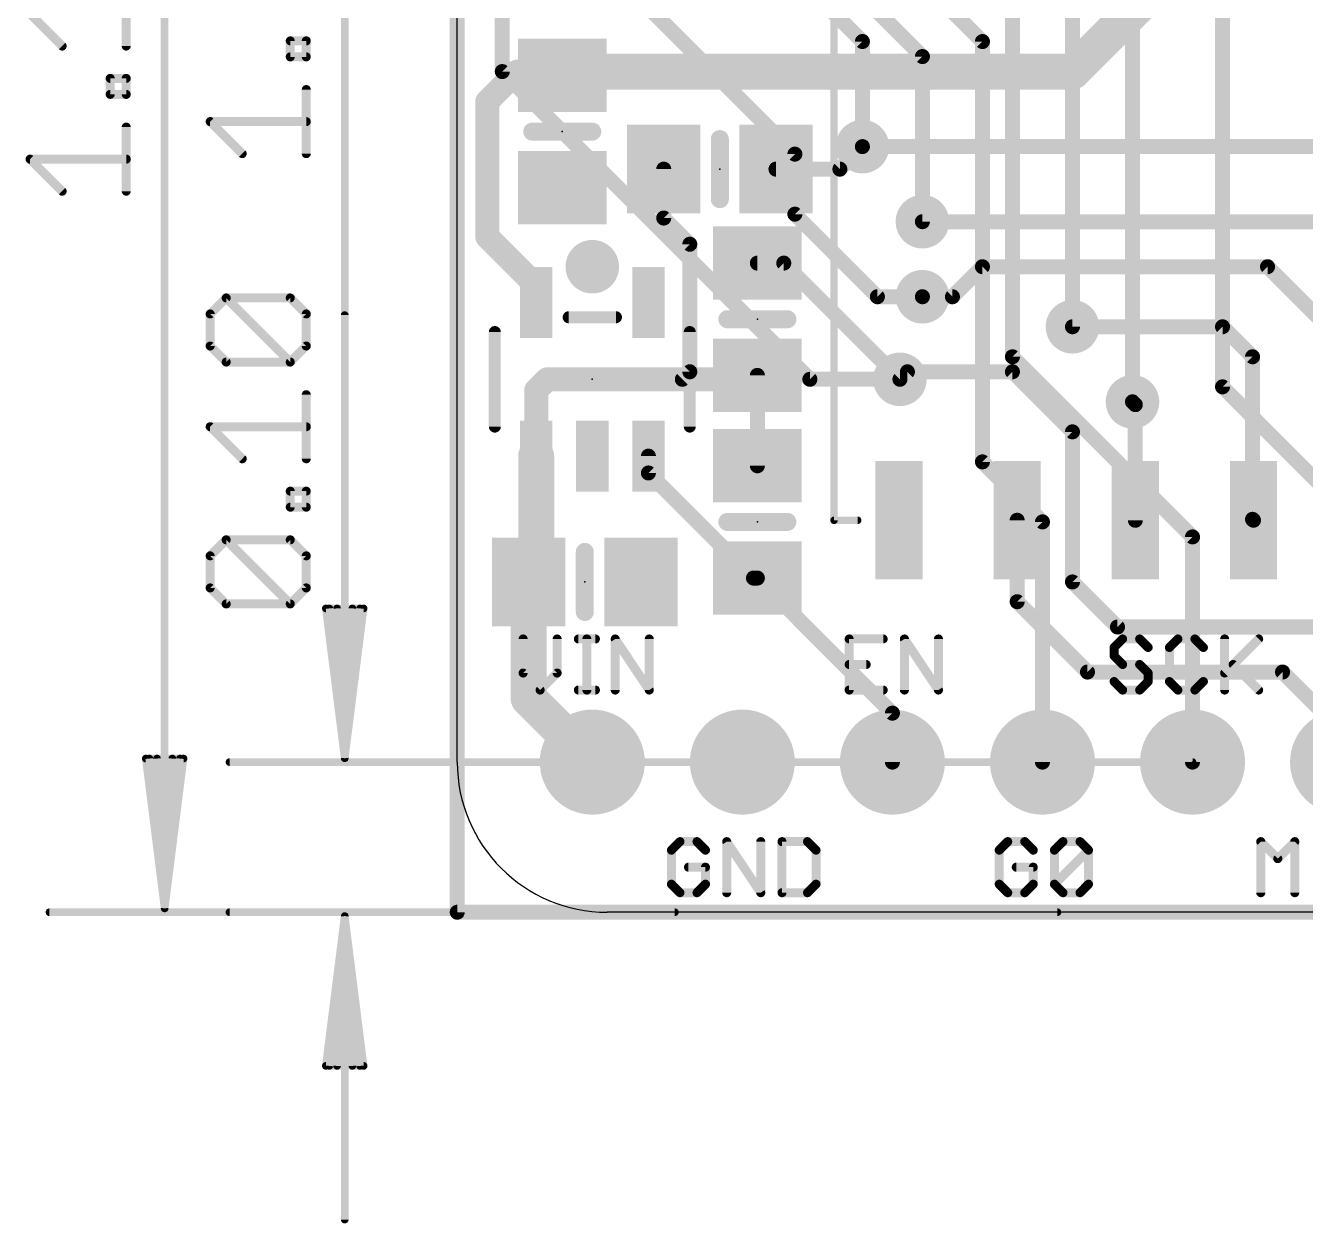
# Model space of a CAD drawing. Extents: x -7.1 to 25.8, y -5.3 to 36.3.
# Drawn here: x -7.05 to 14.61, y -5.27 to 15 of the extents above; entities that cross this region are included whole.
import ezdxf

# ---------------------------------------------------------------- set-up
doc = ezdxf.new("R2010")
doc.units = 0
for name, color, linetype in [('1', 12, 'CONTINUOUS'), ('16', 132, 'CONTINUOUS'), ('17', 110, 'CONTINUOUS'), ('18', 110, 'CONTINUOUS'), ('20', 53, 'CONTINUOUS'), ('21', 40, 'CONTINUOUS'), ('23', 53, 'CONTINUOUS'), ('47', 253, 'CONTINUOUS')]:
    doc.layers.add(name, color=color, linetype=linetype)

# ---------------------------------------------------------------- blocks, each defined once
blk = doc.blocks.new('RECT')
blk.add_solid([(-0.5, -0.5), (0.5, -0.5), (-0.5, 0.5), (0.5, 0.5)])
blk = doc.blocks.new('ROUNDP')
at = {"const_width": 0.5}
blk.add_lwpolyline([(0, -0.25, 1), (0, 0.25, 1), (0, -0.25)], format="xyb", dxfattribs=at)
blk = doc.blocks.new('ROUNDV')
at = {"const_width": 0.5}
blk.add_lwpolyline([(0, -0.25, 1), (0, 0.25, 1), (0, -0.25)], format="xyb", dxfattribs=at)

msp = doc.modelspace()

# ---------------------------------------------------------------- linework, layer by layer
at = {"layer": '1'}
for points, const_width in [([(0.254, 0), (0.254, 29.21)], 0.254), ([(10.668, 14.224), (13.716, 17.272)], 0.6096), ([(1.778, 14.224), (2.159, 14.224)], 0.6096), ([(2.159, 14.224), (2.54, 14.224)], 0.6096), ([(2.54, 14.224), (10.668, 14.224)], 0.6096), ([(0.762, 13.716), (1.27, 14.224)], 0.4064), ([(1.27, 14.224), (2.159, 14.224)], 0.4064), ([(2.032, 14.158), (2.093, 14.158)], 0.4064), ([(2.093, 14.158), (2.159, 14.224)], 0.4064), ([(0.762, 11.43), (0.762, 13.716)], 0.4064), ([(6.731, 12.573), (7.112, 12.954)], 0.254), ([(7.112, 12.954), (19.812, 12.954)], 0.254), ([(3.749, 12.573), (3.749, 11.745)], 0.254), ([(5.649, 12.573), (6.731, 12.573)], 0.254), ([(3.749, 11.745), (4.191, 11.303)], 0.254), ([(14.986, 11.684), (8.128, 11.684)], 0.254), ([(1.59, 10.602), (0.762, 11.43)], 0.4064), ([(4.191, 11.303), (4.191, 9.144)], 0.254), ([(5.781, 10.983), (5.334, 10.983)], 0.254), ([(7.747, 9.017), (5.781, 10.983)], 0.254), ([(8.636, 10.414), (9.144, 10.922)], 0.254), ([(9.144, 10.922), (13.97, 10.922)], 0.254), ([(13.97, 10.922), (15.748, 9.144)], 0.254), ([(1.59, 10.3171), (1.59, 10.602)], 0.4064), ([(8.128, 10.414), (8.636, 10.414)], 0.254), ([(10.668, 9.906), (13.208, 9.906)], 0.254), ([(13.208, 9.906), (13.716, 9.398)], 0.254), ([(13.716, 9.398), (13.716, 6.648)], 0.254), ([(1.59, 8.829), (1.778, 9.017)], 0.4064), ([(1.778, 9.017), (4.064, 9.017)], 0.4064), ([(4.064, 9.017), (5.268, 9.017)], 0.4064), ([(4.191, 9.144), (4.064, 9.017)], 0.254), ([(5.268, 9.017), (5.334, 9.083)], 0.4064), ([(5.334, 9.083), (5.334, 7.554)], 0.254), ([(7.747, 9.017), (7.874, 9.144)], 0.254), ([(9.652, 9.144), (7.874, 9.144)], 0.254), ([(10.668, 8.128), (9.652, 9.144)], 0.254), ([(1.59, 7.7169), (1.59, 8.829)], 0.4064), ([(11.684, 8.636), (11.732, 8.588)], 0.254), ([(11.732, 8.588), (11.732, 6.632)], 0.254), ([(10.668, 5.588), (10.668, 8.128)], 0.254), ([(1.59, 5.715), (1.59, 7.7169)], 0.6096), ([(2.54, 7.7169), (2.54, 7.62)], 0.4064), ([(3.49, 7.432), (3.49, 7.7169)], 0.254), ([(5.268, 5.654), (3.49, 7.432)], 0.254), ([(9.732, 6.632), (9.732, 5.254)], 0.254), ([(13.716, 6.648), (13.732, 6.632)], 0.254), ([(1.463, 5.588), (1.59, 5.715)], 0.6096), ([(1.463, 3.617), (1.463, 5.588)], 0.6096), ([(5.334, 5.654), (5.268, 5.654)], 0.254), ([(7.62, 3.368), (5.334, 5.654)], 0.254), ([(11.43, 4.826), (10.668, 5.588)], 0.254), ([(9.732, 5.254), (10.922, 4.064)], 0.254), ([(18.034, 4.826), (11.43, 4.826)], 0.254), ([(10.922, 4.064), (14.224, 4.064)], 0.254), ([(14.224, 4.064), (15.24, 3.048)], 0.254), ([(2.54, 2.54), (1.463, 3.617)], 0.6096), ([(7.62, 2.54), (7.62, 3.368)], 0.254), ([(25.654, 0), (0.254, 0)], 0.254)]:
    msp.add_lwpolyline(points, dxfattribs=dict(at, const_width=const_width))
for points, const_width in [([(1.778, 14.3764, 1), (1.778, 14.0716)], 0.3048), ([(2.159, 14.3764, 1), (2.159, 14.0716)], 0.3048), ([(2.159, 14.0716, 1), (2.159, 14.3764)], 0.3048), ([(2.54, 14.3764, 1), (2.54, 14.0716)], 0.3048), ([(2.54, 14.0716, 1), (2.54, 14.3764)], 0.3048), ([(10.668, 14.0716, 1), (10.668, 14.3764)], 0.3048), ([(1.27, 14.3256, 1), (1.27, 14.1224)], 0.2032), ([(1.3418, 14.1522, 1), (1.1982, 14.2958)], 0.2032), ([(2.032, 14.2596, 1), (2.032, 14.0564)], 0.2032), ([(2.0212, 14.2298, 1), (2.1648, 14.0862)], 0.2032), ([(2.2308, 14.1522, 1), (2.0872, 14.2958)], 0.2032), ([(2.093, 14.0564, 1), (2.093, 14.2596)], 0.2032), ([(2.159, 14.1224, 1), (2.159, 14.3256)], 0.2032), ([(10.5602, 14.3318, 1), (10.7758, 14.1162)], 0.3048), ([(0.8636, 13.716, 1), (0.6604, 13.716)], 0.2032), ([(0.6902, 13.7878, 1), (0.8338, 13.6442)], 0.2032), ([(7.112, 13.0175, 1), (7.112, 12.8905)], 0.127), ([(7.1569, 12.9091, 1), (7.0671, 12.9989)], 0.127), ([(3.8125, 12.573, 1), (3.6855, 12.573)], 0.127), ([(5.649, 12.6365, 1), (5.649, 12.5095)], 0.127), ([(6.6861, 12.6179, 1), (6.7759, 12.5281)], 0.127), ([(6.731, 12.5095, 1), (6.731, 12.6365)], 0.127), ([(3.7939, 11.7899, 1), (3.7041, 11.7001)], 0.127), ([(3.6855, 11.745, 1), (3.8125, 11.745)], 0.127), ([(8.128, 11.7475, 1), (8.128, 11.6205)], 0.127), ([(0.6604, 11.43, 1), (0.8636, 11.43)], 0.2032), ([(0.8338, 11.5018, 1), (0.6902, 11.3582)], 0.2032), ([(4.2545, 11.303, 1), (4.1275, 11.303)], 0.127), ([(4.1461, 11.2581, 1), (4.2359, 11.3479)], 0.127), ([(5.334, 11.0465, 1), (5.334, 10.9195)], 0.127), ([(5.8259, 11.0279, 1), (5.7361, 10.9381)], 0.127), ([(5.781, 10.9195, 1), (5.781, 11.0465)], 0.127), ([(9.144, 10.9855, 1), (9.144, 10.8585)], 0.127), ([(9.1889, 10.8771, 1), (9.0991, 10.9669)], 0.127), ([(14.0149, 10.9669, 1), (13.9251, 10.8771)], 0.127), ([(13.97, 10.8585, 1), (13.97, 10.9855)], 0.127), ([(1.6916, 10.602, 1), (1.4884, 10.602)], 0.2032), ([(1.5182, 10.5302, 1), (1.6618, 10.6738)], 0.2032), ([(1.4884, 10.3171, 1), (1.6916, 10.3171)], 0.2032), ([(8.128, 10.4775, 1), (8.128, 10.3505)], 0.127), ([(8.5911, 10.4589, 1), (8.6809, 10.3691)], 0.127), ([(8.636, 10.3505, 1), (8.636, 10.4775)], 0.127), ([(10.668, 9.9695, 1), (10.668, 9.8425)], 0.127), ([(13.2529, 9.9509, 1), (13.1631, 9.8611)], 0.127), ([(13.208, 9.8425, 1), (13.208, 9.9695)], 0.127), ([(13.7795, 9.398, 1), (13.6525, 9.398)], 0.127), ([(13.6711, 9.3531, 1), (13.7609, 9.4429)], 0.127), ([(1.778, 9.1186, 1), (1.778, 8.9154)], 0.2032), ([(1.8498, 8.9452, 1), (1.7062, 9.0888)], 0.2032), ([(4.064, 9.1186, 1), (4.064, 8.9154)], 0.2032), ([(4.0191, 9.0619, 1), (4.1089, 8.9721)], 0.127), ([(4.064, 8.9154, 1), (4.064, 9.1186)], 0.2032), ([(4.1275, 9.144, 1), (4.2545, 9.144)], 0.127), ([(4.2359, 9.0991, 1), (4.1461, 9.1889)], 0.127), ([(5.1962, 9.0888, 1), (5.3398, 8.9452)], 0.2032), ([(5.4058, 9.0112, 1), (5.2622, 9.1548)], 0.2032), ([(5.268, 8.9154, 1), (5.268, 9.1186)], 0.2032), ([(5.3975, 9.083, 1), (5.2705, 9.083)], 0.127), ([(7.7021, 9.0619, 1), (7.7919, 8.9721)], 0.127), ([(7.7021, 8.9721, 1), (7.7919, 9.0619)], 0.127), ([(7.874, 9.2075, 1), (7.874, 9.0805)], 0.127), ([(7.9189, 9.0991, 1), (7.8291, 9.1889)], 0.127), ([(9.6969, 9.1889, 1), (9.6071, 9.0991)], 0.127), ([(9.652, 9.0805, 1), (9.652, 9.2075)], 0.127), ([(1.6916, 8.829, 1), (1.4884, 8.829)], 0.2032), ([(1.5182, 8.9008, 1), (1.6618, 8.7572)], 0.2032), ([(11.7289, 8.6809, 1), (11.6391, 8.5911)], 0.127), ([(11.7955, 8.588, 1), (11.6685, 8.588)], 0.127), ([(11.6871, 8.5431, 1), (11.7769, 8.6329)], 0.127), ([(10.7315, 8.128, 1), (10.6045, 8.128)], 0.127), ([(10.6231, 8.0831, 1), (10.7129, 8.1729)], 0.127), ([(1.7424, 7.7169, 1), (1.4376, 7.7169)], 0.3048), ([(1.4884, 7.7169, 1), (1.6916, 7.7169)], 0.2032), ([(2.6416, 7.7169, 1), (2.4384, 7.7169)], 0.2032), ([(3.5535, 7.7169, 1), (3.4265, 7.7169)], 0.127), ([(2.4384, 7.62, 1), (2.6416, 7.62)], 0.2032), ([(5.2705, 7.554, 1), (5.3975, 7.554)], 0.127), ([(3.5349, 7.4769, 1), (3.4451, 7.3871)], 0.127), ([(3.4265, 7.432, 1), (3.5535, 7.432)], 0.127), ([(9.7955, 6.632, 1), (9.6685, 6.632)], 0.127), ([(13.7609, 6.6929, 1), (13.6711, 6.6031)], 0.127), ([(13.6871, 6.5871, 1), (13.7769, 6.6769)], 0.127), ([(11.6685, 6.632, 1), (11.7955, 6.632)], 0.127), ([(13.6525, 6.648, 1), (13.7795, 6.648)], 0.127), ([(1.6154, 5.588, 1), (1.3106, 5.588)], 0.3048), ([(1.4376, 5.715, 1), (1.7424, 5.715)], 0.3048), ([(1.6978, 5.6072, 1), (1.4822, 5.8228)], 0.3048), ([(1.3552, 5.6958, 1), (1.5708, 5.4802)], 0.3048), ([(5.268, 5.7175, 1), (5.268, 5.5905)], 0.127), ([(5.2231, 5.6091, 1), (5.3129, 5.6989)], 0.127), ([(5.3789, 5.6989, 1), (5.2891, 5.6091)], 0.127), ([(5.334, 5.5905, 1), (5.334, 5.7175)], 0.127), ([(10.7129, 5.6329, 1), (10.6231, 5.5431)], 0.127), ([(10.6045, 5.588, 1), (10.7315, 5.588)], 0.127), ([(9.7769, 5.2989, 1), (9.6871, 5.2091)], 0.127), ([(9.6685, 5.254, 1), (9.7955, 5.254)], 0.127), ([(11.43, 4.8895, 1), (11.43, 4.7625)], 0.127), ([(11.3851, 4.7811, 1), (11.4749, 4.8709)], 0.127), ([(10.922, 4.1275, 1), (10.922, 4.0005)], 0.127), ([(10.8771, 4.0191, 1), (10.9669, 4.1089)], 0.127), ([(14.2689, 4.1089, 1), (14.1791, 4.0191)], 0.127), ([(14.224, 4.0005, 1), (14.224, 4.1275)], 0.127), ([(1.5708, 3.7248, 1), (1.3552, 3.5092)], 0.3048), ([(1.3106, 3.617, 1), (1.6154, 3.617)], 0.3048), ([(7.6835, 3.368, 1), (7.5565, 3.368)], 0.127), ([(7.5751, 3.3231, 1), (7.6649, 3.4129)], 0.127), ([(2.4322, 2.4322, 1), (2.6478, 2.6478)], 0.3048), ([(7.5565, 2.54, 1), (7.6835, 2.54)], 0.127), ([(0.254, 0.0635, 1), (0.254, -0.0635)], 0.127), ([(0.1905, 0, 1), (0.3175, 0)], 0.127)]:
    msp.add_lwpolyline(points, format="xyb", dxfattribs=dict(at, const_width=const_width))
at = {"layer": '16', "const_width": 0.254}
for points in [[(0.254, 0), (0.254, 29.21)], [(3.048, 18.796), (7.112, 14.732)], [(1.016, 17.018), (1.016, 14.224)], [(2.54, 16.256), (5.969, 12.827)], [(11.684, 16.256), (11.684, 8.636)], [(13.208, 8.89), (13.208, 16.256)], [(10.668, 16.002), (10.668, 9.906)], [(8.128, 14.478), (6.858, 15.748)], [(9.652, 15.748), (9.652, 9.398)], [(8.382, 15.494), (9.144, 14.732)], [(7.112, 14.732), (7.112, 12.954)], [(9.144, 14.732), (9.144, 7.62)], [(8.128, 11.684), (8.128, 14.478)], [(1.016, 14.224), (6.223, 9.017)], [(5.969, 12.827), (5.969, 11.811)], [(5.969, 11.811), (7.366, 10.414)], [(7.366, 10.414), (8.128, 10.414)], [(9.652, 9.398), (12.7, 6.35)], [(6.223, 9.017), (7.747, 9.017)], [(17.78, 4.318), (13.208, 8.89)], [(9.144, 7.62), (10.16, 6.604)], [(10.16, 6.604), (10.16, 2.54)], [(12.7, 6.35), (12.7, 2.54)], [(25.654, 0), (0.254, 0)]]:
    msp.add_lwpolyline(points, dxfattribs=at)
at = {"layer": '16', "const_width": 0.127}
for points in [[(7.1755, 14.732, 1), (7.0485, 14.732)], [(7.0671, 14.6871, 1), (7.1569, 14.7769)], [(9.2075, 14.732, 1), (9.0805, 14.732)], [(9.0991, 14.6871, 1), (9.1889, 14.7769)], [(8.1915, 14.478, 1), (8.0645, 14.478)], [(8.0831, 14.4331, 1), (8.1729, 14.5229)], [(1.0609, 14.2689, 1), (0.9711, 14.1791)], [(0.9525, 14.224, 1), (1.0795, 14.224)], [(7.0485, 12.954, 1), (7.1755, 12.954)], [(6.0325, 12.827, 1), (5.9055, 12.827)], [(5.9241, 12.7821, 1), (6.0139, 12.8719)], [(6.0139, 11.8559, 1), (5.9241, 11.7661)], [(5.9055, 11.811, 1), (6.0325, 11.811)], [(8.0645, 11.684, 1), (8.1915, 11.684)], [(7.366, 10.4775, 1), (7.366, 10.3505)], [(7.3211, 10.3691, 1), (7.4109, 10.4589)], [(8.128, 10.3505, 1), (8.128, 10.4775)], [(10.6045, 9.906, 1), (10.7315, 9.906)], [(9.6969, 9.4429, 1), (9.6071, 9.3531)], [(9.5885, 9.398, 1), (9.7155, 9.398)], [(6.223, 9.0805, 1), (6.223, 8.9535)], [(6.1781, 8.9721, 1), (6.2679, 9.0619)], [(7.747, 8.9535, 1), (7.747, 9.0805)], [(13.2529, 8.9349, 1), (13.1631, 8.8451)], [(13.1445, 8.89, 1), (13.2715, 8.89)], [(11.6205, 8.636, 1), (11.7475, 8.636)], [(9.1889, 7.6649, 1), (9.0991, 7.5751)], [(9.0805, 7.62, 1), (9.2075, 7.62)], [(10.2235, 6.604, 1), (10.0965, 6.604)], [(10.1151, 6.5591, 1), (10.2049, 6.6489)], [(12.7635, 6.35, 1), (12.6365, 6.35)], [(12.6551, 6.3051, 1), (12.7449, 6.3949)], [(10.0965, 2.54, 1), (10.2235, 2.54)], [(12.6365, 2.54, 1), (12.7635, 2.54)], [(0.254, 0.0635, 1), (0.254, -0.0635)], [(0.1905, 0, 1), (0.3175, 0)]]:
    msp.add_lwpolyline(points, format="xyb", dxfattribs=at)
at = {"layer": '20'}
for p, q in [((0.254, 2.54), (0.254, 26.67)), ((23.114, 0), (2.794, 0))]:
    msp.add_line(p, q, dxfattribs=at)
msp.add_arc((2.794, 2.54), 2.54, 180, 270, dxfattribs=at)
at = {"layer": '21'}
for points, const_width in [([(6.632, 6.632), (6.632, 22.832)], 0.127), ([(2.54, 13.208), (1.524, 13.208)], 0.3048), ([(4.699, 12.065), (4.699, 13.081)], 0.3048), ([(5.842, 10.033), (4.826, 10.033)], 0.3048), ([(2.14, 10.067), (2.94, 10.067)], 0.2032), ([(0.89, 9.817), (0.89, 8.217)], 0.2032), ([(4.19, 9.817), (4.19, 8.217)], 0.2032), ([(5.842, 6.604), (4.826, 6.604)], 0.3048), ([(7.032, 6.632), (6.632, 6.632)], 0.127), ([(2.413, 6.096), (2.413, 5.08)], 0.3048), ([(1.3688, 4.6235), (1.3688, 4.0473)], 0.1524), ([(1.9451, 4.0473), (1.9451, 4.6235)], 0.1524), ([(2.3044, 4.6235), (2.5925, 4.6235)], 0.1524), ([(2.4484, 3.7592), (2.4484, 4.6235)], 0.1524), ([(2.928, 3.7592), (2.928, 4.6235)], 0.1524), ([(2.928, 4.6235), (3.5043, 3.7592)], 0.1524), ([(3.5043, 3.7592), (3.5043, 4.6235)], 0.1524), ([(7.4639, 4.6235), (6.8877, 4.6235)], 0.1524), ([(6.8877, 4.6235), (6.8877, 3.7592)], 0.1524), ([(7.8232, 3.7592), (7.8232, 4.6235)], 0.1524), ([(7.8232, 4.6235), (8.3994, 3.7592)], 0.1524), ([(8.3994, 3.7592), (8.3994, 4.6235)], 0.1524), ([(11.517, 4.6235), (11.3729, 4.4795)], 0.1524), ([(11.3729, 4.4795), (11.3729, 4.3354)], 0.1524), ([(11.8051, 4.6235), (11.517, 4.6235)], 0.1524), ([(11.9491, 4.4795), (11.8051, 4.6235)], 0.1524), ([(12.4525, 4.6235), (12.3084, 4.4795)], 0.1524), ([(12.3084, 4.4795), (12.3084, 3.9033)], 0.1524), ([(12.7406, 4.6235), (12.4525, 4.6235)], 0.1524), ([(12.8847, 4.4795), (12.7406, 4.6235)], 0.1524), ([(13.244, 4.6235), (13.244, 3.7592)], 0.1524), ([(13.244, 4.0473), (13.8202, 4.6235)], 0.1524), ([(11.3729, 4.3354), (11.517, 4.1914)], 0.1524), ([(1.3688, 4.0473), (1.657, 3.7592)], 0.1524), ([(1.657, 3.7592), (1.9451, 4.0473)], 0.1524), ([(6.8877, 4.1914), (7.1758, 4.1914)], 0.1524), ([(11.517, 4.1914), (11.8051, 4.1914)], 0.1524), ([(11.8051, 4.1914), (11.9491, 4.0473)], 0.1524), ([(11.9491, 4.0473), (11.9491, 3.9033)], 0.1524), ([(13.388, 4.1914), (13.8202, 3.7592)], 0.1524), ([(11.517, 3.7592), (11.3729, 3.9033)], 0.1524), ([(11.9491, 3.9033), (11.8051, 3.7592)], 0.1524), ([(12.3084, 3.9033), (12.4525, 3.7592)], 0.1524), ([(12.7406, 3.7592), (12.8847, 3.9033)], 0.1524), ([(2.3044, 3.7592), (2.5925, 3.7592)], 0.1524), ([(6.8877, 3.7592), (7.4639, 3.7592)], 0.1524), ([(11.8051, 3.7592), (11.517, 3.7592)], 0.1524), ([(12.4525, 3.7592), (12.7406, 3.7592)], 0.1524), ([(4.024, 1.1945), (3.8799, 1.0505)], 0.1524), ([(3.8799, 1.0505), (3.8799, 0.4743)], 0.1524), ([(4.3121, 1.1945), (4.024, 1.1945)], 0.1524), ([(4.4561, 1.0505), (4.3121, 1.1945)], 0.1524), ([(4.8154, 0.3302), (4.8154, 1.1945)], 0.1524), ([(4.8154, 1.1945), (5.3917, 0.3302)], 0.1524), ([(5.3917, 0.3302), (5.3917, 1.1945)], 0.1524), ([(5.751, 1.1945), (5.751, 0.3302)], 0.1524), ([(6.1831, 1.1945), (5.751, 1.1945)], 0.1524), ([(6.3272, 1.0505), (6.1831, 1.1945)], 0.1524), ([(6.3272, 0.4743), (6.3272, 1.0505)], 0.1524), ([(9.5717, 1.1945), (9.4277, 1.0505)], 0.1524), ([(9.4277, 1.0505), (9.4277, 0.4743)], 0.1524), ([(9.8598, 1.1945), (9.5717, 1.1945)], 0.1524), ([(10.0039, 1.0505), (9.8598, 1.1945)], 0.1524), ([(10.3632, 1.0505), (10.5073, 1.1945)], 0.1524), ([(10.3632, 0.4743), (10.3632, 1.0505)], 0.1524), ([(10.3632, 0.4743), (10.9394, 1.0505)], 0.1524), ([(10.5073, 1.1945), (10.7954, 1.1945)], 0.1524), ([(10.7954, 1.1945), (10.9394, 1.0505)], 0.1524), ([(10.9394, 1.0505), (10.9394, 0.4743)], 0.1524), ([(13.8551, 0.3302), (13.8551, 1.1945)], 0.1524), ([(13.8551, 1.1945), (14.1432, 0.9064)], 0.1524), ([(14.1432, 0.9064), (14.4313, 1.1945)], 0.1524), ([(14.4313, 1.1945), (14.4313, 0.3302)], 0.1524), ([(4.4561, 0.7624), (4.168, 0.7624)], 0.1524), ([(4.4561, 0.4743), (4.4561, 0.7624)], 0.1524), ([(10.0039, 0.7624), (9.7158, 0.7624)], 0.1524), ([(10.0039, 0.4743), (10.0039, 0.7624)], 0.1524), ([(3.8799, 0.4743), (4.024, 0.3302)], 0.1524), ([(4.3121, 0.3302), (4.4561, 0.4743)], 0.1524), ([(6.1831, 0.3302), (6.3272, 0.4743)], 0.1524), ([(9.4277, 0.4743), (9.5717, 0.3302)], 0.1524), ([(9.8598, 0.3302), (10.0039, 0.4743)], 0.1524), ([(10.5073, 0.3302), (10.3632, 0.4743)], 0.1524), ([(10.9394, 0.4743), (10.7954, 0.3302)], 0.1524), ([(4.024, 0.3302), (4.3121, 0.3302)], 0.1524), ([(5.751, 0.3302), (6.1831, 0.3302)], 0.1524), ([(9.5717, 0.3302), (9.8598, 0.3302)], 0.1524), ([(10.7954, 0.3302), (10.5073, 0.3302)], 0.1524)]:
    msp.add_lwpolyline(points, dxfattribs=dict(at, const_width=const_width))
for points, const_width in [([(1.524, 13.2842, 1), (1.524, 13.1318)], 0.1524), ([(2.54, 13.1318, 1), (2.54, 13.2842)], 0.1524), ([(4.7752, 13.081, 1), (4.6228, 13.081)], 0.1524), ([(4.6228, 12.065, 1), (4.7752, 12.065)], 0.1524), ([(4.826, 10.1092, 1), (4.826, 9.9568)], 0.1524), ([(5.842, 9.9568, 1), (5.842, 10.1092)], 0.1524), ([(2.14, 10.1178, 1), (2.14, 10.0162)], 0.1016), ([(2.94, 10.0162, 1), (2.94, 10.1178)], 0.1016), ([(0.9408, 9.817, 1), (0.8392, 9.817)], 0.1016), ([(4.2408, 9.817, 1), (4.1392, 9.817)], 0.1016), ([(0.8392, 8.217, 1), (0.9408, 8.217)], 0.1016), ([(4.1392, 8.217, 1), (4.2408, 8.217)], 0.1016), ([(4.826, 6.6802, 1), (4.826, 6.5278)], 0.1524), ([(5.842, 6.5278, 1), (5.842, 6.6802)], 0.1524), ([(6.632, 6.6638, 1), (6.632, 6.6003)], 0.0635), ([(6.6003, 6.632, 1), (6.6638, 6.632)], 0.0635), ([(7.032, 6.6003, 1), (7.032, 6.6638)], 0.0635), ([(2.4892, 6.096, 1), (2.3368, 6.096)], 0.1524), ([(2.3368, 5.08, 1), (2.4892, 5.08)], 0.1524), ([(1.4069, 4.6235, 1), (1.3307, 4.6235)], 0.0762), ([(1.9832, 4.6235, 1), (1.907, 4.6235)], 0.0762), ([(2.3044, 4.6616, 1), (2.3044, 4.5854)], 0.0762), ([(2.4865, 4.6235, 1), (2.4103, 4.6235)], 0.0762), ([(2.5925, 4.5854, 1), (2.5925, 4.6616)], 0.0762), ([(2.9597, 4.6447, 1), (2.8963, 4.6024)], 0.0762), ([(2.9661, 4.6235, 1), (2.8899, 4.6235)], 0.0762), ([(3.5424, 4.6235, 1), (3.4662, 4.6235)], 0.0762), ([(6.8877, 4.6616, 1), (6.8877, 4.5854)], 0.0762), ([(6.9258, 4.6235, 1), (6.8496, 4.6235)], 0.0762), ([(7.4639, 4.5854, 1), (7.4639, 4.6616)], 0.0762), ([(7.8549, 4.6447, 1), (7.7915, 4.6024)], 0.0762), ([(7.8613, 4.6235, 1), (7.7851, 4.6235)], 0.0762), ([(8.4375, 4.6235, 1), (8.3613, 4.6235)], 0.0762), ([(11.411, 4.4795, 1), (11.3348, 4.4795)], 0.0762), ([(11.517, 4.6616, 1), (11.517, 4.5854)], 0.0762), ([(11.5439, 4.5966, 1), (11.49, 4.6505)], 0.0762), ([(11.832, 4.6505, 1), (11.7781, 4.5966)], 0.0762), ([(11.8051, 4.5854, 1), (11.8051, 4.6616)], 0.0762), ([(12.3465, 4.4795, 1), (12.2703, 4.4795)], 0.0762), ([(12.4525, 4.6616, 1), (12.4525, 4.5854)], 0.0762), ([(12.4794, 4.5966, 1), (12.4256, 4.6505)], 0.0762), ([(12.7676, 4.6505, 1), (12.7137, 4.5966)], 0.0762), ([(12.7406, 4.5854, 1), (12.7406, 4.6616)], 0.0762), ([(13.2821, 4.6235, 1), (13.2059, 4.6235)], 0.0762), ([(13.8471, 4.5966, 1), (13.7932, 4.6505)], 0.0762), ([(11.346, 4.5064, 1), (11.3999, 4.4525)], 0.0762), ([(11.3999, 4.3624, 1), (11.346, 4.3085)], 0.0762), ([(11.3348, 4.3354, 1), (11.411, 4.3354)], 0.0762), ([(11.9222, 4.4525, 1), (11.9761, 4.5064)], 0.0762), ([(12.2815, 4.5064, 1), (12.3354, 4.4525)], 0.0762), ([(12.8577, 4.4525, 1), (12.9116, 4.5064)], 0.0762), ([(1.3958, 4.0743, 1), (1.3419, 4.0204)], 0.0762), ([(1.972, 4.0204, 1), (1.9181, 4.0743)], 0.0762), ([(6.8877, 4.2295, 1), (6.8877, 4.1533)], 0.0762), ([(7.1758, 4.1533, 1), (7.1758, 4.2295)], 0.0762), ([(11.517, 4.2295, 1), (11.517, 4.1533)], 0.0762), ([(11.49, 4.1644, 1), (11.5439, 4.2183)], 0.0762), ([(11.832, 4.2183, 1), (11.7781, 4.1644)], 0.0762), ([(11.8051, 4.1533, 1), (11.8051, 4.2295)], 0.0762), ([(11.9872, 4.0473, 1), (11.911, 4.0473)], 0.0762), ([(13.415, 4.2183, 1), (13.3611, 4.1644)], 0.0762), ([(1.3307, 4.0473, 1), (1.4069, 4.0473)], 0.0762), ([(1.907, 4.0473, 1), (1.9832, 4.0473)], 0.0762), ([(11.3999, 3.9302, 1), (11.346, 3.8763)], 0.0762), ([(11.911, 3.9033, 1), (11.9872, 3.9033)], 0.0762), ([(11.9222, 4.0204, 1), (11.9761, 4.0743)], 0.0762), ([(11.9761, 3.8763, 1), (11.9222, 3.9302)], 0.0762), ([(12.3354, 3.9302, 1), (12.2815, 3.8763)], 0.0762), ([(12.2703, 3.9033, 1), (12.3465, 3.9033)], 0.0762), ([(12.9116, 3.8763, 1), (12.8577, 3.9302)], 0.0762), ([(13.217, 4.0743, 1), (13.2709, 4.0204)], 0.0762), ([(1.63, 3.7861, 1), (1.6839, 3.7323)], 0.0762), ([(1.63, 3.7323, 1), (1.6839, 3.7861)], 0.0762), ([(2.3044, 3.7973, 1), (2.3044, 3.7211)], 0.0762), ([(2.4103, 3.7592, 1), (2.4865, 3.7592)], 0.0762), ([(2.5925, 3.7211, 1), (2.5925, 3.7973)], 0.0762), ([(2.8899, 3.7592, 1), (2.9661, 3.7592)], 0.0762), ([(3.4662, 3.7592, 1), (3.5424, 3.7592)], 0.0762), ([(3.4726, 3.7381, 1), (3.536, 3.7803)], 0.0762), ([(6.8877, 3.7973, 1), (6.8877, 3.7211)], 0.0762), ([(6.8496, 3.7592, 1), (6.9258, 3.7592)], 0.0762), ([(7.4639, 3.7211, 1), (7.4639, 3.7973)], 0.0762), ([(7.7851, 3.7592, 1), (7.8613, 3.7592)], 0.0762), ([(8.3613, 3.7592, 1), (8.4375, 3.7592)], 0.0762), ([(8.3677, 3.7381, 1), (8.4311, 3.7803)], 0.0762), ([(11.517, 3.7973, 1), (11.517, 3.7211)], 0.0762), ([(11.49, 3.7323, 1), (11.5439, 3.7861)], 0.0762), ([(11.7781, 3.7861, 1), (11.832, 3.7323)], 0.0762), ([(11.8051, 3.7211, 1), (11.8051, 3.7973)], 0.0762), ([(12.4525, 3.7973, 1), (12.4525, 3.7211)], 0.0762), ([(12.4256, 3.7323, 1), (12.4794, 3.7861)], 0.0762), ([(12.7137, 3.7861, 1), (12.7676, 3.7323)], 0.0762), ([(12.7406, 3.7211, 1), (12.7406, 3.7973)], 0.0762), ([(13.2059, 3.7592, 1), (13.2821, 3.7592)], 0.0762), ([(13.7932, 3.7323, 1), (13.8471, 3.7861)], 0.0762), ([(3.918, 1.0505, 1), (3.8418, 1.0505)], 0.0762), ([(3.853, 1.0774, 1), (3.9069, 1.0235)], 0.0762), ([(4.024, 1.2326, 1), (4.024, 1.1564)], 0.0762), ([(4.0509, 1.1676, 1), (3.997, 1.2215)], 0.0762), ([(4.339, 1.2215, 1), (4.2851, 1.1676)], 0.0762), ([(4.3121, 1.1564, 1), (4.3121, 1.2326)], 0.0762), ([(4.4292, 1.0235, 1), (4.4831, 1.0774)], 0.0762), ([(4.8471, 1.2157, 1), (4.7837, 1.1734)], 0.0762), ([(4.8535, 1.1945, 1), (4.7773, 1.1945)], 0.0762), ([(5.4298, 1.1945, 1), (5.3536, 1.1945)], 0.0762), ([(5.7891, 1.1945, 1), (5.7129, 1.1945)], 0.0762), ([(5.751, 1.2326, 1), (5.751, 1.1564)], 0.0762), ([(6.2101, 1.2215, 1), (6.1562, 1.1676)], 0.0762), ([(6.1831, 1.1564, 1), (6.1831, 1.2326)], 0.0762), ([(6.3653, 1.0505, 1), (6.2891, 1.0505)], 0.0762), ([(6.3002, 1.0235, 1), (6.3541, 1.0774)], 0.0762), ([(9.4007, 1.0774, 1), (9.4546, 1.0235)], 0.0762), ([(9.4658, 1.0505, 1), (9.3896, 1.0505)], 0.0762), ([(9.5717, 1.2326, 1), (9.5717, 1.1564)], 0.0762), ([(9.5987, 1.1676, 1), (9.5448, 1.2215)], 0.0762), ([(9.8868, 1.2215, 1), (9.8329, 1.1676)], 0.0762), ([(9.8598, 1.1564, 1), (9.8598, 1.2326)], 0.0762), ([(9.977, 1.0235, 1), (10.0308, 1.0774)], 0.0762), ([(10.4013, 1.0505, 1), (10.3251, 1.0505)], 0.0762), ([(10.3363, 1.0774, 1), (10.3901, 1.0235)], 0.0762), ([(10.5073, 1.2326, 1), (10.5073, 1.1564)], 0.0762), ([(10.5342, 1.1676, 1), (10.4803, 1.2215)], 0.0762), ([(10.8223, 1.2215, 1), (10.7684, 1.1676)], 0.0762), ([(10.7954, 1.1564, 1), (10.7954, 1.2326)], 0.0762), ([(10.9775, 1.0505, 1), (10.9013, 1.0505)], 0.0762), ([(10.9664, 1.0235, 1), (10.9125, 1.0774)], 0.0762), ([(10.9125, 1.0235, 1), (10.9664, 1.0774)], 0.0762), ([(13.882, 1.2215, 1), (13.8281, 1.1676)], 0.0762), ([(13.8932, 1.1945, 1), (13.817, 1.1945)], 0.0762), ([(14.4694, 1.1945, 1), (14.3932, 1.1945)], 0.0762), ([(14.4582, 1.1676, 1), (14.4044, 1.2215)], 0.0762), ([(14.1163, 0.9334, 1), (14.1701, 0.8795)], 0.0762), ([(14.1163, 0.8795, 1), (14.1701, 0.9334)], 0.0762), ([(4.168, 0.8005, 1), (4.168, 0.7243)], 0.0762), ([(4.4942, 0.7624, 1), (4.418, 0.7624)], 0.0762), ([(4.4561, 0.7243, 1), (4.4561, 0.8005)], 0.0762), ([(9.7158, 0.8005, 1), (9.7158, 0.7243)], 0.0762), ([(10.042, 0.7624, 1), (9.9658, 0.7624)], 0.0762), ([(10.0039, 0.7243, 1), (10.0039, 0.8005)], 0.0762), ([(3.9069, 0.5012, 1), (3.853, 0.4473)], 0.0762), ([(3.8418, 0.4743, 1), (3.918, 0.4743)], 0.0762), ([(4.418, 0.4743, 1), (4.4942, 0.4743)], 0.0762), ([(4.4831, 0.4473, 1), (4.4292, 0.5012)], 0.0762), ([(6.2891, 0.4743, 1), (6.3653, 0.4743)], 0.0762), ([(6.3541, 0.4473, 1), (6.3002, 0.5012)], 0.0762), ([(9.4546, 0.5012, 1), (9.4007, 0.4473)], 0.0762), ([(9.3896, 0.4743, 1), (9.4658, 0.4743)], 0.0762), ([(9.9658, 0.4743, 1), (10.042, 0.4743)], 0.0762), ([(10.0308, 0.4473, 1), (9.977, 0.5012)], 0.0762), ([(10.3901, 0.5012, 1), (10.3363, 0.4473)], 0.0762), ([(10.3363, 0.5012, 1), (10.3901, 0.4473)], 0.0762), ([(10.3251, 0.4743, 1), (10.4013, 0.4743)], 0.0762), ([(10.9013, 0.4743, 1), (10.9775, 0.4743)], 0.0762), ([(10.9664, 0.4473, 1), (10.9125, 0.5012)], 0.0762), ([(4.024, 0.3683, 1), (4.024, 0.2921)], 0.0762), ([(3.997, 0.3033, 1), (4.0509, 0.3571)], 0.0762), ([(4.2851, 0.3571, 1), (4.339, 0.3033)], 0.0762), ([(4.3121, 0.2921, 1), (4.3121, 0.3683)], 0.0762), ([(4.7773, 0.3302, 1), (4.8535, 0.3302)], 0.0762), ([(5.3536, 0.3302, 1), (5.4298, 0.3302)], 0.0762), ([(5.36, 0.3091, 1), (5.4234, 0.3513)], 0.0762), ([(5.751, 0.3683, 1), (5.751, 0.2921)], 0.0762), ([(5.7129, 0.3302, 1), (5.7891, 0.3302)], 0.0762), ([(6.1562, 0.3571, 1), (6.2101, 0.3033)], 0.0762), ([(6.1831, 0.2921, 1), (6.1831, 0.3683)], 0.0762), ([(9.5717, 0.3683, 1), (9.5717, 0.2921)], 0.0762), ([(9.5448, 0.3033, 1), (9.5987, 0.3571)], 0.0762), ([(9.8329, 0.3571, 1), (9.8868, 0.3033)], 0.0762), ([(9.8598, 0.2921, 1), (9.8598, 0.3683)], 0.0762), ([(10.5073, 0.3683, 1), (10.5073, 0.2921)], 0.0762), ([(10.4803, 0.3033, 1), (10.5342, 0.3571)], 0.0762), ([(10.7684, 0.3571, 1), (10.8223, 0.3033)], 0.0762), ([(10.7954, 0.2921, 1), (10.7954, 0.3683)], 0.0762), ([(13.817, 0.3302, 1), (13.8932, 0.3302)], 0.0762), ([(14.3932, 0.3302, 1), (14.4694, 0.3302)], 0.0762)]:
    msp.add_lwpolyline(points, format="xyb", dxfattribs=dict(at, const_width=const_width))
at = {"layer": '23'}
for p in [(2.032, 13.208), (4.699, 12.573), (5.334, 10.033), (2.54, 9.017), (5.334, 6.604), (2.413, 5.588), (12.7, 2.54)]:
    msp.add_point(p, dxfattribs=at)
at = {"layer": '47'}
for points, const_width in [([(-4.699, 0.065), (-4.699, 29.145)], 0.13), ([(-1.651, 2.605), (-1.651, 27.875)], 0.13), ([(-5.3497, 14.6555), (-5.3497, 15.7402)], 0.1524), ([(-6.4344, 14.6555), (-6.9767, 15.1979)], 0.1524), ([(-2.5729, 14.472), (-2.5729, 14.7431)], 0.1524), ([(-2.5729, 14.7431), (-2.3017, 14.7431)], 0.1524), ([(-2.3017, 14.7431), (-2.3017, 14.472)], 0.1524), ([(-2.3017, 14.472), (-2.5729, 14.472)], 0.1524), ([(-5.6209, 13.837), (-5.6209, 14.1081)], 0.1524), ([(-5.6209, 14.1081), (-5.3497, 14.1081)], 0.1524), ([(-5.3497, 14.1081), (-5.3497, 13.837)], 0.1524), ([(-5.3497, 13.837), (-5.6209, 13.837)], 0.1524), ([(-2.3017, 12.8348), (-2.3017, 13.9195)], 0.1524), ([(-3.3864, 12.8348), (-3.9287, 13.3771)], 0.1524), ([(-3.9287, 13.3771), (-2.3017, 13.3771)], 0.1524), ([(-5.3497, 12.1998), (-5.3497, 13.2845)], 0.1524), ([(-6.4344, 12.1998), (-6.9767, 12.7421)], 0.1524), ([(-6.9767, 12.7421), (-5.3497, 12.7421)], 0.1524), ([(-3.9287, 10.1226), (-3.6575, 10.3938)], 0.1524), ([(-3.6575, 10.3938), (-2.5729, 10.3938)], 0.1524), ([(-2.5729, 9.3091), (-3.6575, 10.3938)], 0.1524), ([(-2.5729, 10.3938), (-2.3017, 10.1226)], 0.1524), ([(-3.9287, 9.5803), (-3.9287, 10.1226)], 0.1524), ([(-2.3017, 10.1226), (-2.3017, 9.5803)], 0.1524), ([(-1.651, 2.605), (-1.651, 10.1028)], 0.13), ([(-3.6575, 9.3091), (-3.9287, 9.5803)], 0.1524), ([(-2.3017, 9.5803), (-2.5729, 9.3091)], 0.1524), ([(-2.5729, 9.3091), (-3.6575, 9.3091)], 0.1524), ([(-2.3017, 7.6719), (-2.3017, 8.7566)], 0.1524), ([(-3.3864, 7.6719), (-3.9287, 8.2143)], 0.1524), ([(-3.9287, 8.2143), (-2.3017, 8.2143)], 0.1524), ([(-2.5729, 6.8534), (-2.5729, 7.1245)], 0.1524), ([(-2.5729, 7.1245), (-2.3017, 7.1245)], 0.1524), ([(-2.3017, 7.1245), (-2.3017, 6.8534)], 0.1524), ([(-2.3017, 6.8534), (-2.5729, 6.8534)], 0.1524), ([(-3.9287, 6.0297), (-3.6575, 6.3009)], 0.1524), ([(-3.6575, 6.3009), (-2.5729, 6.3009)], 0.1524), ([(-2.5729, 5.2162), (-3.6575, 6.3009)], 0.1524), ([(-2.5729, 6.3009), (-2.3017, 6.0297)], 0.1524), ([(-3.9287, 5.4874), (-3.9287, 6.0297)], 0.1524), ([(-2.3017, 6.0297), (-2.3017, 5.4874)], 0.1524), ([(-3.6575, 5.2162), (-3.9287, 5.4874)], 0.1524), ([(-2.3017, 5.4874), (-2.5729, 5.2162)], 0.1524), ([(-2.5729, 5.2162), (-3.6575, 5.2162)], 0.1524), ([(-1.651, 2.605), (-1.9702, 5.14)], 0.13), ([(-1.9702, 5.14), (-1.3318, 5.14)], 0.13), ([(-1.651, 2.605), (-1.9702, 5.14)], 0.13), ([(-1.9702, 5.14), (-1.3318, 5.14)], 0.13), ([(-1.651, 2.605), (-1.911, 5.14)], 0.13), ([(-1.651, 2.605), (-1.911, 5.14)], 0.13), ([(-1.651, 2.605), (-1.781, 5.14)], 0.13), ([(-1.651, 2.605), (-1.781, 5.14)], 0.13), ([(-1.3318, 5.14), (-1.651, 2.605)], 0.13), ([(-1.521, 5.14), (-1.651, 2.605)], 0.13), ([(-1.391, 5.14), (-1.651, 2.605)], 0.13), ([(-1.3318, 5.14), (-1.651, 2.605)], 0.13), ([(-1.521, 5.14), (-1.651, 2.605)], 0.13), ([(-1.391, 5.14), (-1.651, 2.605)], 0.13), ([(-4.699, 0.065), (-5.0182, 2.6)], 0.13), ([(-5.0182, 2.6), (-4.3798, 2.6)], 0.13), ([(-4.699, 0.065), (-4.959, 2.6)], 0.13), ([(-4.699, 0.065), (-4.829, 2.6)], 0.13), ([(-4.3798, 2.6), (-4.699, 0.065)], 0.13), ([(-4.569, 2.6), (-4.699, 0.065)], 0.13), ([(-4.439, 2.6), (-4.699, 0.065)], 0.13), ([(12.7, 2.54), (-3.601, 2.54)], 0.13), ([(12.7, 2.54), (-3.601, 2.54)], 0.13), ([(10.414, 0), (-6.649, 0)], 0.13), ([(3.937, 0), (-3.601, 0)], 0.13), ([(-1.651, -0.065), (-1.9702, -2.6)], 0.13), ([(-1.651, -0.065), (-1.911, -2.6)], 0.13), ([(-1.651, -0.065), (-1.781, -2.6)], 0.13), ([(-1.651, -0.065), (-1.651, -5.2)], 0.13), ([(-1.3318, -2.6), (-1.651, -0.065)], 0.13), ([(-1.521, -2.6), (-1.651, -0.065)], 0.13), ([(-1.391, -2.6), (-1.651, -0.065)], 0.13), ([(-1.9702, -2.6), (-1.3318, -2.6)], 0.13)]:
    msp.add_lwpolyline(points, dxfattribs=dict(at, const_width=const_width))
for points, const_width in [([(-2.5348, 14.7431, 1), (-2.611, 14.7431)], 0.0762), ([(-2.5729, 14.7812, 1), (-2.5729, 14.705)], 0.0762), ([(-2.2636, 14.7431, 1), (-2.3398, 14.7431)], 0.0762), ([(-2.3017, 14.705, 1), (-2.3017, 14.7812)], 0.0762), ([(-6.4613, 14.6286, 1), (-6.4074, 14.6825)], 0.0762), ([(-5.3878, 14.6555, 1), (-5.3116, 14.6555)], 0.0762), ([(-2.5729, 14.5101, 1), (-2.5729, 14.4339)], 0.0762), ([(-2.3017, 14.4339, 1), (-2.3017, 14.5101)], 0.0762), ([(-2.611, 14.472, 1), (-2.5348, 14.472)], 0.0762), ([(-2.3398, 14.472, 1), (-2.2636, 14.472)], 0.0762), ([(-5.5828, 14.1081, 1), (-5.659, 14.1081)], 0.0762), ([(-5.6209, 14.1462, 1), (-5.6209, 14.07)], 0.0762), ([(-5.3116, 14.1081, 1), (-5.3878, 14.1081)], 0.0762), ([(-5.3497, 14.07, 1), (-5.3497, 14.1462)], 0.0762), ([(-5.6209, 13.8751, 1), (-5.6209, 13.7989)], 0.0762), ([(-5.659, 13.837, 1), (-5.5828, 13.837)], 0.0762), ([(-5.3878, 13.837, 1), (-5.3116, 13.837)], 0.0762), ([(-5.3497, 13.7989, 1), (-5.3497, 13.8751)], 0.0762), ([(-2.2636, 13.9195, 1), (-2.3398, 13.9195)], 0.0762), ([(-3.9017, 13.4041, 1), (-3.9556, 13.3502)], 0.0762), ([(-3.9287, 13.4152, 1), (-3.9287, 13.339)], 0.0762), ([(-2.3017, 13.339, 1), (-2.3017, 13.4152)], 0.0762), ([(-5.3116, 13.2845, 1), (-5.3878, 13.2845)], 0.0762), ([(-6.9497, 12.7691, 1), (-7.0036, 12.7152)], 0.0762), ([(-6.9767, 12.7802, 1), (-6.9767, 12.704)], 0.0762), ([(-5.3497, 12.704, 1), (-5.3497, 12.7802)], 0.0762), ([(-3.4133, 12.8079, 1), (-3.3594, 12.8618)], 0.0762), ([(-2.3398, 12.8348, 1), (-2.2636, 12.8348)], 0.0762), ([(-6.4613, 12.1729, 1), (-6.4074, 12.2268)], 0.0762), ([(-5.3878, 12.1998, 1), (-5.3116, 12.1998)], 0.0762), ([(-3.6306, 10.4207, 1), (-3.6845, 10.3668)], 0.0762), ([(-3.6575, 10.4319, 1), (-3.6575, 10.3557)], 0.0762), ([(-3.6306, 10.3668, 1), (-3.6845, 10.4207)], 0.0762), ([(-2.5459, 10.4207, 1), (-2.5998, 10.3668)], 0.0762), ([(-2.5729, 10.3557, 1), (-2.5729, 10.4319)], 0.0762), ([(-3.8906, 10.1226, 1), (-3.9668, 10.1226)], 0.0762), ([(-3.9556, 10.1495, 1), (-3.9017, 10.0956)], 0.0762), ([(-2.2636, 10.1226, 1), (-2.3398, 10.1226)], 0.0762), ([(-2.3286, 10.0956, 1), (-2.2748, 10.1495)], 0.0762), ([(-1.6185, 10.1028, 1), (-1.6835, 10.1028)], 0.065), ([(-3.9017, 9.6072, 1), (-3.9556, 9.5533)], 0.0762), ([(-3.9668, 9.5803, 1), (-3.8906, 9.5803)], 0.0762), ([(-2.3398, 9.5803, 1), (-2.2636, 9.5803)], 0.0762), ([(-2.2748, 9.5533, 1), (-2.3286, 9.6072)], 0.0762), ([(-3.6575, 9.3472, 1), (-3.6575, 9.271)], 0.0762), ([(-3.6845, 9.2821, 1), (-3.6306, 9.336)], 0.0762), ([(-2.5998, 9.336, 1), (-2.5459, 9.2821)], 0.0762), ([(-2.5998, 9.2821, 1), (-2.5459, 9.336)], 0.0762), ([(-2.5729, 9.271, 1), (-2.5729, 9.3472)], 0.0762), ([(-2.2636, 8.7566, 1), (-2.3398, 8.7566)], 0.0762), ([(-3.9017, 8.2412, 1), (-3.9556, 8.1873)], 0.0762), ([(-3.9287, 8.2524, 1), (-3.9287, 8.1762)], 0.0762), ([(-2.3017, 8.1762, 1), (-2.3017, 8.2524)], 0.0762), ([(-3.4133, 7.645, 1), (-3.3594, 7.6989)], 0.0762), ([(-2.3398, 7.6719, 1), (-2.2636, 7.6719)], 0.0762), ([(-2.5348, 7.1245, 1), (-2.611, 7.1245)], 0.0762), ([(-2.5729, 7.1626, 1), (-2.5729, 7.0864)], 0.0762), ([(-2.2636, 7.1245, 1), (-2.3398, 7.1245)], 0.0762), ([(-2.3017, 7.0864, 1), (-2.3017, 7.1626)], 0.0762), ([(-2.5729, 6.8915, 1), (-2.5729, 6.8153)], 0.0762), ([(-2.611, 6.8534, 1), (-2.5348, 6.8534)], 0.0762), ([(-2.3398, 6.8534, 1), (-2.2636, 6.8534)], 0.0762), ([(-2.3017, 6.8153, 1), (-2.3017, 6.8915)], 0.0762), ([(-3.6306, 6.3278, 1), (-3.6845, 6.2739)], 0.0762), ([(-3.6575, 6.339, 1), (-3.6575, 6.2628)], 0.0762), ([(-3.6306, 6.2739, 1), (-3.6845, 6.3278)], 0.0762), ([(-2.5459, 6.3278, 1), (-2.5998, 6.2739)], 0.0762), ([(-2.5729, 6.2628, 1), (-2.5729, 6.339)], 0.0762), ([(-3.8906, 6.0297, 1), (-3.9668, 6.0297)], 0.0762), ([(-3.9556, 6.0566, 1), (-3.9017, 6.0028)], 0.0762), ([(-2.2636, 6.0297, 1), (-2.3398, 6.0297)], 0.0762), ([(-2.3286, 6.0028, 1), (-2.2748, 6.0566)], 0.0762), ([(-3.9017, 5.5143, 1), (-3.9556, 5.4604)], 0.0762), ([(-3.9668, 5.4874, 1), (-3.8906, 5.4874)], 0.0762), ([(-2.3398, 5.4874, 1), (-2.2636, 5.4874)], 0.0762), ([(-2.2748, 5.4604, 1), (-2.3286, 5.5143)], 0.0762), ([(-3.6575, 5.2543, 1), (-3.6575, 5.1781)], 0.0762), ([(-3.6845, 5.1893, 1), (-3.6306, 5.2431)], 0.0762), ([(-2.5998, 5.2431, 1), (-2.5459, 5.1893)], 0.0762), ([(-2.5998, 5.1893, 1), (-2.5459, 5.2431)], 0.0762), ([(-2.5729, 5.1781, 1), (-2.5729, 5.2543)], 0.0762), ([(-1.938, 5.1441, 1), (-2.0025, 5.1359)], 0.065), ([(-1.938, 5.1441, 1), (-2.0025, 5.1359)], 0.065), ([(-1.9702, 5.1725, 1), (-1.9702, 5.1075)], 0.065), ([(-1.9702, 5.1725, 1), (-1.9702, 5.1075)], 0.065), ([(-1.8787, 5.1433, 1), (-1.9433, 5.1367)], 0.065), ([(-1.8787, 5.1433, 1), (-1.9433, 5.1367)], 0.065), ([(-1.7485, 5.1417, 1), (-1.8135, 5.1383)], 0.065), ([(-1.7485, 5.1417, 1), (-1.8135, 5.1383)], 0.065), ([(-1.4885, 5.1383, 1), (-1.5535, 5.1417)], 0.065), ([(-1.4885, 5.1383, 1), (-1.5535, 5.1417)], 0.065), ([(-1.3587, 5.1367, 1), (-1.4233, 5.1433)], 0.065), ([(-1.3587, 5.1367, 1), (-1.4233, 5.1433)], 0.065), ([(-1.2995, 5.1359, 1), (-1.364, 5.1441)], 0.065), ([(-1.2995, 5.1359, 1), (-1.364, 5.1441)], 0.065), ([(-1.3318, 5.1075, 1), (-1.3318, 5.1725)], 0.065), ([(-1.3318, 5.1075, 1), (-1.3318, 5.1725)], 0.065), ([(-4.986, 2.6041, 1), (-5.0505, 2.5959)], 0.065), ([(-5.0182, 2.6325, 1), (-5.0182, 2.5675)], 0.065), ([(-4.9267, 2.6033, 1), (-4.9913, 2.5967)], 0.065), ([(-4.7965, 2.6017, 1), (-4.8615, 2.5983)], 0.065), ([(-4.5365, 2.5983, 1), (-4.6015, 2.6017)], 0.065), ([(-4.4067, 2.5967, 1), (-4.4713, 2.6033)], 0.065), ([(-4.3475, 2.5959, 1), (-4.412, 2.6041)], 0.065), ([(-4.3798, 2.5675, 1), (-4.3798, 2.6325)], 0.065), ([(-3.601, 2.5725, 1), (-3.601, 2.5075)], 0.065), ([(-3.601, 2.5725, 1), (-3.601, 2.5075)], 0.065), ([(-1.6832, 2.6091, 1), (-1.6188, 2.6009)], 0.065), ([(-1.6832, 2.6091, 1), (-1.6188, 2.6009)], 0.065), ([(-1.6833, 2.6083, 1), (-1.6187, 2.6017)], 0.065), ([(-1.6833, 2.6083, 1), (-1.6187, 2.6017)], 0.065), ([(-1.6835, 2.6033, 1), (-1.6185, 2.6067)], 0.065), ([(-1.6835, 2.6067, 1), (-1.6185, 2.6033)], 0.065), ([(-1.6835, 2.6033, 1), (-1.6185, 2.6067)], 0.065), ([(-1.6835, 2.6067, 1), (-1.6185, 2.6033)], 0.065), ([(-1.6835, 2.605, 1), (-1.6185, 2.605)], 0.065), ([(-1.6835, 2.605, 1), (-1.6185, 2.605)], 0.065), ([(-1.6833, 2.6017, 1), (-1.6187, 2.6083)], 0.065), ([(-1.6833, 2.6017, 1), (-1.6187, 2.6083)], 0.065), ([(-1.6832, 2.6009, 1), (-1.6188, 2.6091)], 0.065), ([(-1.6832, 2.6009, 1), (-1.6188, 2.6091)], 0.065), ([(12.7, 2.5075, 1), (12.7, 2.5725)], 0.065), ([(12.7, 2.5075, 1), (12.7, 2.5725)], 0.065), ([(-6.649, 0.0325, 1), (-6.649, -0.0325)], 0.065), ([(-4.7312, 0.0691, 1), (-4.6668, 0.0609)], 0.065), ([(-4.7313, 0.0683, 1), (-4.6667, 0.0617)], 0.065), ([(-4.7315, 0.0633, 1), (-4.6665, 0.0667)], 0.065), ([(-4.7315, 0.0667, 1), (-4.6665, 0.0633)], 0.065), ([(-4.7315, 0.065, 1), (-4.6665, 0.065)], 0.065), ([(-4.7313, 0.0617, 1), (-4.6667, 0.0683)], 0.065), ([(-4.7312, 0.0609, 1), (-4.6668, 0.0691)], 0.065), ([(-3.601, 0.0325, 1), (-3.601, -0.0325)], 0.065), ([(-1.6185, -0.0667, 1), (-1.6835, -0.0633)], 0.065), ([(-1.6185, -0.0633, 1), (-1.6835, -0.0667)], 0.065), ([(3.937, -0.0325, 1), (3.937, 0.0325)], 0.065), ([(10.414, -0.0325, 1), (10.414, 0.0325)], 0.065), ([(-1.6185, -0.065, 1), (-1.6835, -0.065)], 0.065), ([(-1.6188, -0.0609, 1), (-1.6832, -0.0691)], 0.065), ([(-1.6187, -0.0617, 1), (-1.6833, -0.0683)], 0.065), ([(-1.6187, -0.0683, 1), (-1.6833, -0.0617)], 0.065), ([(-1.6188, -0.0691, 1), (-1.6832, -0.0609)], 0.065), ([(-2.0025, -2.5959, 1), (-1.938, -2.6041)], 0.065), ([(-1.9702, -2.5675, 1), (-1.9702, -2.6325)], 0.065), ([(-1.9433, -2.5967, 1), (-1.8787, -2.6033)], 0.065), ([(-1.8135, -2.5983, 1), (-1.7485, -2.6017)], 0.065), ([(-1.5535, -2.6017, 1), (-1.4885, -2.5983)], 0.065), ([(-1.4233, -2.6033, 1), (-1.3587, -2.5967)], 0.065), ([(-1.364, -2.6041, 1), (-1.2995, -2.5959)], 0.065), ([(-1.3318, -2.6325, 1), (-1.3318, -2.5675)], 0.065), ([(-1.6835, -5.2, 1), (-1.6185, -5.2)], 0.065)]:
    msp.add_lwpolyline(points, format="xyb", dxfattribs=dict(at, const_width=const_width))

# ---------------------------------------------------------------- block references
at = {"layer": '1'}
for p, xscale, yscale, rotation in [((2.032, 14.158), 1.24, 1.5, 270), ((3.749, 12.573), 1.24, 1.5, 180), ((5.649, 12.573), 1.24, 1.5, 180), ((2.032, 12.258), 1.24, 1.5, 270), ((5.334, 10.983), 1.24, 1.5, 270), ((5.334, 9.083), 1.24, 1.5, 270), ((5.334, 7.554), 1.24, 1.5, 270), ((7.732, 6.632), 2, 0.8, 90), ((9.732, 6.632), 2, 0.8, 90), ((11.732, 6.632), 2, 0.8, 90), ((13.732, 6.632), 2, 0.8, 90), ((5.334, 5.654), 1.24, 1.5, 270)]:
    msp.add_blockref('RECT', p, dxfattribs=dict(at, xscale=xscale, yscale=yscale, rotation=rotation))
for p, xscale, yscale in [((1.59, 10.3171), 0.55, 1.2), ((3.49, 10.3171), 0.55, 1.2), ((1.59, 7.7169), 0.55, 1.2), ((2.54, 7.7169), 0.55, 1.2), ((3.49, 7.7169), 0.55, 1.2), ((1.463, 5.588), 1.24, 1.5), ((3.363, 5.588), 1.24, 1.5)]:
    msp.add_blockref('RECT', p, dxfattribs=dict(at, xscale=xscale, yscale=yscale))
at = {"layer": '17', "xscale": 1.778, "yscale": 1.778, "rotation": 90}
for p in [(2.54, 2.54), (2.54, 2.54), (5.08, 2.54), (5.08, 2.54), (7.62, 2.54), (7.62, 2.54), (10.16, 2.54), (10.16, 2.54), (12.7, 2.54), (12.7, 2.54), (15.24, 2.54), (15.24, 2.54)]:
    msp.add_blockref('ROUNDP', p, dxfattribs=at)
at = {"layer": '18', "xscale": 0.9064, "yscale": 0.9064}
for p in [(7.112, 12.954), (7.112, 12.954), (8.128, 11.684), (8.128, 11.684), (2.54, 10.922), (2.54, 10.922), (8.128, 10.414), (8.128, 10.414), (10.668, 9.906), (10.668, 9.906), (7.747, 9.017), (7.747, 9.017), (11.684, 8.636), (11.684, 8.636)]:
    msp.add_blockref('ROUNDV', p, dxfattribs=at)

doc.saveas('drawing.dxf')
